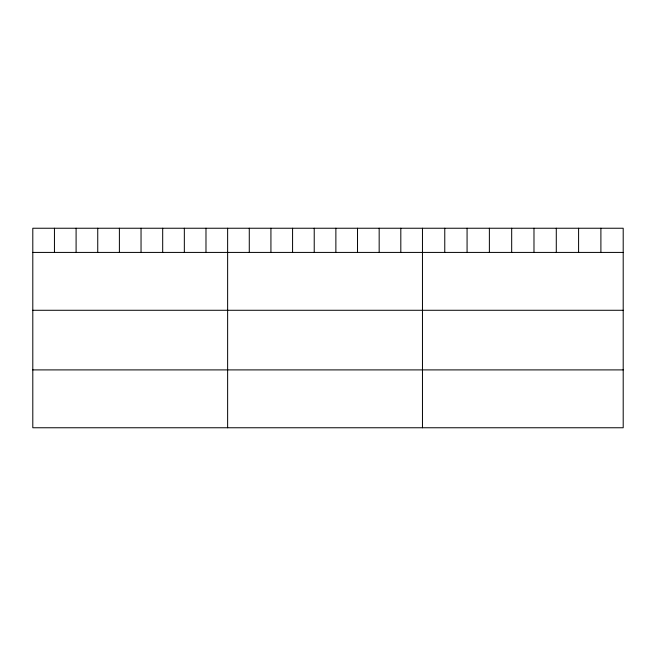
<?xml version="1.0" encoding="UTF-8"?>
<svg xmlns="http://www.w3.org/2000/svg" width="656" height="656" viewBox="0 0 656 656"><rect width="100%" height="100%" fill="white"/><g stroke="black" fill="none" stroke-linecap="round" stroke-linejoin="round"><path stroke-width="0.98" d="M623.2 252.421L623.2 427.761L32.8 427.761L32.8 228.239L623.2 228.239L623.2 252.421L32.8 252.421M32.8 310.28L623.2 310.28M32.8 369.902L623.2 369.902M600.896 228.239L600.896 252.421M578.592 228.239L578.592 252.421M556.288 228.239L556.288 252.421M533.984 228.239L533.984 252.421M511.68 228.239L511.68 252.421M489.376 228.239L489.376 252.421M467.072 228.239L467.072 252.421M444.768 228.239L444.768 252.421M422.464 228.239L422.464 427.761M400.816 228.239L400.816 252.421M379.168 228.239L379.168 252.421M357.52 228.239L357.52 252.421M335.872 228.239L335.872 252.421M314.224 228.239L314.224 252.421M292.576 228.239L292.576 252.421M270.928 228.239L270.928 252.421M249.28 228.239L249.28 252.421M227.632 228.239L227.632 427.761M205.984 228.239L205.984 252.421M184.336 228.239L184.336 252.421M162.688 228.239L162.688 252.421M141.04 228.239L141.04 252.421M119.392 228.239L119.392 252.421M97.744 228.239L97.744 252.421M76.096 228.239L76.096 252.421M54.448 228.239L54.448 252.421"/></g></svg>
